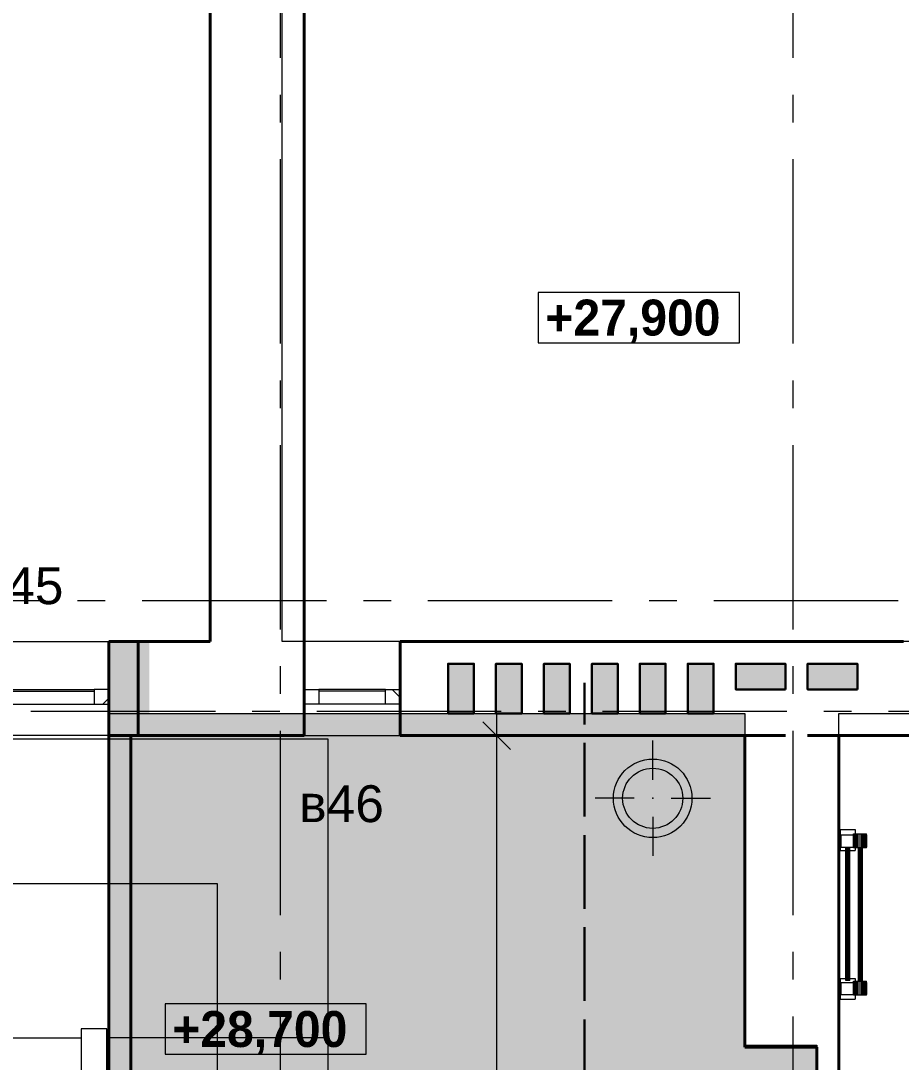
# Model space of a CAD drawing. Extents: x 436819 to 525027, y 24442 to 70197.
# Drawn here: x 499822 to 504596, y 55921 to 61570 of the extents above; entities that cross this region are included whole.
import ezdxf

# ---------------------------------------------------------------- set-up
doc = ezdxf.new("R2010")
doc.units = 0
doc.header["$MEASUREMENT"] = 0
for name, pattern in [('Крупный пунктир', [9375, 0, -9375]), ('Невидимая', [500, 400, -100]), ('Штриховая', [700.0000000000001, 600.0000000000001, -100]), ('Штрихштриховая', [1550, 1000, -200, 150, -200])]:
    doc.linetypes.add(name, pattern=pattern)
for name, color, linetype, lineweight in [('0_Ном_пера__1', 7, 'Continuous', 13), ('0_Ном_пера__61', 7, 'Continuous', 40), ('Двери ArchiCAD_Ном_пера__61', 7, 'Continuous', 40), ('Интерьер- Перегородка_Ном_пера__61', 7, 'Continuous', 40), ('Колонны_Ном_пера__1', 7, 'Continuous', 13), ('Колонны_Ном_пера__19', 255, 'Continuous', 0), ('Колонны_Ном_пера__21', 7, 'Continuous', 20), ('Колонны_Ном_пера__41', 7, 'Continuous', 30), ('Лестницы внутренние_Ном_пера__21', 7, 'Continuous', 20), ('Линии разрезов_Ном_пера__1', 7, 'Continuous', 13), ('Маркеры окна_Ном_пера__7', 7, 'Continuous', 5), ('Окна ArchiCAD_Ном_пера__19', 255, 'Continuous', 0), ('Окна ArchiCAD_Ном_пера__61', 7, 'Continuous', 40), ('Перекрытия_Ном_пера__19', 255, 'Continuous', 0), ('Перекрытия_Ном_пера__21', 7, 'Continuous', 20), ('Перекрытия_Ном_пера__41', 7, 'Continuous', 30), ('Стены наружные_Ном_пера__61', 7, 'Continuous', 40)]:
    doc.layers.add(name, color=color, linetype=linetype, lineweight=lineweight)
for name, color, linetype, lineweight, true_color in [('0_Ном_пера__102', 7, 'Continuous', 60, 0xcccccc), ('0_Ном_пера__98', 7, 'Continuous', 13, 0x001f3e), ('Колонны_Ном_пера__92', 7, 'Continuous', 13, 0xbf8080), ('Лестницы внутренние_Ном_пера__2', 7, 'Continuous', 13, 0x7f7f7f), ('Маркеры окна_Ном_пера__3', 7, 'Continuous', 18, 0xdd5800), ('Окна ArchiCAD_Ном_пера__3', 7, 'Continuous', 18, 0xdd5800), ('Перекрытия_Ном_пера__191', 7, 'Continuous', 0, 0xe8e8e8), ('Перекрытия_Ном_пера__227', 7, 'Continuous', 0, 0xe8e8e8), ('Перекрытия_Ном_пера__229', 7, 'Continuous', 0, 0xe8e8e8), ('Перекрытия_Ном_пера__4', 7, 'Continuous', 20, 0x016515), ('Розміри ОСЕЙ_Ном_пера__98', 7, 'Continuous', 13, 0x001f3e), ('РОЗМІРИ ПЕРЕГОРОДОК_Ном_пера__98', 7, 'Continuous', 13, 0x001f3e)]:
    doc.layers.add(name, color=color, linetype=linetype, lineweight=lineweight, true_color=true_color)
for name, color, linetype in [('Интерьер- Перегородка', 7, 'Continuous'), ('Колонны', 7, 'Continuous'), ('Лестницы внутренние', 7, 'Continuous'), ('Линии разрезов', 7, 'Continuous'), ('Окна ArchiCAD', 7, 'Continuous'), ('Перекрытия', 7, 'Continuous'), ('Розміри ОСЕЙ', 7, 'Continuous'), ('РОЗМІРИ ПЕРЕГОРОДОК', 7, 'Continuous'), ('Стены наружные', 7, 'Continuous')]:
    doc.layers.add(name, color=color, linetype=linetype)
doc.styles.add('СГЕНЕРИР_СТИЛЬ_1', font='')
doc.styles.add('СГЕНЕРИР_СТИЛЬ_2', font='')
doc.styles.add('СГЕНЕРИР_СТИЛЬ_3', font='')
doc.styles.add('СГЕНЕРИР_СТИЛЬ_4', font='')
doc.styles.get('СГЕНЕРИР_СТИЛЬ_1').set_extended_font_data('Century Gothic')
doc.styles.get('СГЕНЕРИР_СТИЛЬ_2').set_extended_font_data('Arial Кириллический')
doc.styles.get('СГЕНЕРИР_СТИЛЬ_3').set_extended_font_data('Arial Unicode MS Кириллический')
doc.styles.get('СГЕНЕРИР_СТИЛЬ_4').set_extended_font_data('Century Gothic', bold=True)
doc.dimstyles.new('СГЕНЕРИР_СТИЛЬ__4', dxfattribs={"dimtxt": 200, "dimasz": 190, "dimexe": 0.18, "dimexo": 0, "dimgap": 0.09, "dimtad": 3, "dimtih": 1, "dimtoh": 1, "dimdec": 0, "dimzin": 0, "dimdsep": 46, "dimtxsty": 'СГЕНЕРИР_СТИЛЬ_3', "dimblk": 'ARROWHEAD_6', "dimblk1": 'ARROWHEAD_6', "dimblk2": 'ARROWHEAD_6', "dimcen": 0.09, "dimclrd": 256, "dimclre": 256, "dimclrt": 256, "dimadec": 0, "dimazin": 0, "dimtfac": 1, "dimtdec": 4, "dimtmove": 0, "dimatfit": 3, "dimfxl": 0, "dimtolj": 1, "dimtzin": 0, "dimarcsym": 0})
doc.dimstyles.new('СГЕНЕРИР_СТИЛЬ__7', dxfattribs={"dimtxt": 200, "dimasz": 142.5, "dimexe": 0.18, "dimexo": 0, "dimgap": 0.09, "dimtad": 1, "dimdec": 0, "dimzin": 0, "dimdsep": 46, "dimtxsty": 'СГЕНЕРИР_СТИЛЬ_3', "dimblk": 'ARROWHEAD_6', "dimblk1": 'ARROWHEAD_6', "dimblk2": 'ARROWHEAD_6', "dimcen": 0.09, "dimclrd": 256, "dimclre": 256, "dimclrt": 256, "dimadec": 0, "dimazin": 0, "dimtfac": 1, "dimtdec": 4, "dimtmove": 0, "dimatfit": 3, "dimfxl": 0, "dimtolj": 1, "dimtzin": 0, "dimarcsym": 0})
pattern_1 = [(44.99999999999999, (133390.8540274622, 87179.35070038338), (-176.7766952966368, 176.7766952966369), []), (44.99999999999999, (133355.4986884029, 87214.70603944271), (-176.7766952966368, 176.7766952966369), []), (44.99999999999999, (133320.1433493435, 87250.06137850204), (-176.7766952966368, 176.7766952966369), [])]

# ---------------------------------------------------------------- blocks, each defined once
blk = doc.blocks.new('Перекрытие_323', base_point=(504258.906799095, 53552.92973184626))
at = {"layer": 'Перекрытия_Ном_пера__19', "linetype": 'Continuous', "flags": 128}
blk.add_lwpolyline([(504258.906799095, 53552.92973184626), (504258.906799095, 57812.72731363621), (507698.9067990944, 57812.72731363621), (507698.9067990944, 51232.72750289575), (504258.906799095, 51232.72750289575), (504258.906799095, 53552.92973184626)], close=True, dxfattribs=at)
blk = doc.blocks.new('Перекрытие_320', base_point=(503928.9067990951, 58202.72759610967))
at = {"layer": 'Перекрытия_Ном_пера__191', "linetype": 'Continuous', "flags": 128}
blk.add_lwpolyline([(503928.9067990951, 58202.72759610967), (501238.9067942293, 58202.72759610967), (501238.9067942291, 65002.72729740621), (507818.9067990943, 65002.72729740621), (507818.9067990943, 58202.72759610967)], close=True, dxfattribs=at)
blk = doc.blocks.new('Перекрытие_298', base_point=(504138.9067990952, 51232.72719654395))
at = {"layer": 'Перекрытия_Ном_пера__19', "linetype": 'Continuous'}
blk.add_hatch(color=256, dxfattribs=at).paths.add_polyline_path([(504138.9067990952, 51232.72719654395), (500298.906799095, 51232.72719654395), (500298.906799095, 57812.72719654285), (503748.906799095, 57812.72719654285), (503748.906799095, 56012.9297318463), (504138.9067990952, 56012.9297318463), (504138.9067990952, 53552.92973184626)], flags=0)
at = {"layer": 'Перекрытия_Ном_пера__21', "linetype": 'Continuous', "flags": 128}
blk.add_lwpolyline([(504138.9067990952, 51232.72719654395), (500298.906799095, 51232.72719654395), (500298.906799095, 57812.72719654285), (503748.906799095, 57812.72719654285), (503748.906799095, 56012.9297318463), (504138.9067990952, 56012.9297318463), (504138.9067990952, 53552.92973184626)], close=True, dxfattribs=at)
blk = doc.blocks.new('О Витрина 2 10', base_point=(133390.8540274622, 87179.35070038338))
at = {"layer": 'Окна ArchiCAD_Ном_пера__19', "linetype": 'Continuous'}
h = blk.add_hatch(dxfattribs=at)
h.set_pattern_fill('Алюминий', color=256, style=0, pattern_type=2)
h.set_pattern_definition(pattern_1)
h.paths.add_polyline_path([(132910.7358258424, 87179.35070038338), (132910.7358258424, 87099.35070038338), (132990.7358258424, 87099.35070038338), (132990.7358258424, 87179.35070038338)], flags=0)
h = blk.add_hatch(dxfattribs=at)
h.set_pattern_fill('Алюминий', color=256, style=0, pattern_type=2)
h.set_pattern_definition(pattern_1)
h.paths.add_polyline_path([(133790.972229082, 87179.35070038338), (133790.972229082, 87099.35070038338), (133870.972229082, 87099.35070038338), (133870.972229082, 87179.35070038338)], flags=0)
at = {"layer": 'Окна ArchiCAD_Ном_пера__3', "linetype": 'Continuous'}
for p, q in [((132910.7358258424, 87439.35070038338), (133870.972229082, 87439.35070038338)), ((132910.7358258424, 87179.35070038338), (132910.7358258424, 87099.35070038338)), ((132990.7358258424, 87179.35070038338), (132910.7358258424, 87179.35070038338)), ((132990.7358258424, 87099.35070038338), (132990.7358258424, 87179.35070038338)), ((132990.7358258424, 87179.35070038338), (133790.972229082, 87179.35070038338)), ((132990.7358258424, 87169.35070038338), (133790.972229082, 87169.35070038338)), ((133790.972229082, 87179.35070038338), (133790.972229082, 87099.35070038338)), ((133870.972229082, 87179.35070038338), (133790.972229082, 87179.35070038338)), ((133870.972229082, 87099.35070038338), (133870.972229082, 87179.35070038338)), ((132910.7358258424, 87099.35070038338), (132990.7358258424, 87099.35070038338)), ((132990.7358258424, 87099.35070038338), (133790.972229082, 87099.35070038338)), ((133790.972229082, 87099.35070038338), (133870.972229082, 87099.35070038338)), ((133870.972229082, 86929.35070038338), (132910.7358258424, 86929.35070038338))]:
    blk.add_line(p, q, dxfattribs=at)
at = {"layer": 'Окна ArchiCAD_Ном_пера__61', "linetype": 'Continuous'}
for p, q in [((132910.7358258424, 87439.35070038338), (132910.7358258424, 86929.35070038338)), ((133870.972229082, 87439.35070038338), (133870.972229082, 86929.35070038338))]:
    blk.add_line(p, q, dxfattribs=at)
blk = doc.blocks.new('Маркер окна 12_6', base_point=(133390.8540274622, 87179.35070038338))
at = {"layer": 'Маркеры окна_Ном_пера__7', "linetype": 'Continuous', "insert": (133165.9389979741, 87379.35098609765), "char_height": 200, "attachment_point": 7, "style": 'СГЕНЕРИР_СТИЛЬ_2'}
blk.add_mtext('{в45}', dxfattribs=at)
blk = doc.blocks.new('Оконный проем', base_point=(133390.8540274622, 87179.35070038338))
at = {"layer": 'Окна ArchiCAD_Ном_пера__61', "linetype": 'Continuous'}
for p, q in [((132830.8540274622, 87179.35070038338), (132830.8540274622, 87439.35070038338)), ((133950.8540274622, 87179.35070038338), (133950.8540274622, 87439.35070038338)), ((132830.8540274622, 87179.35070038338), (132830.8540274622, 86929.35070038338)), ((133950.8540274622, 87179.35070038338), (133950.8540274622, 86929.35070038338))]:
    blk.add_line(p, q, dxfattribs=at)
blk = doc.blocks.new('О Витрина 2 10_2', base_point=(133390.8540274622, 87179.35070038338))
at = {"layer": 'Окна ArchiCAD_Ном_пера__19', "linetype": 'Continuous'}
h = blk.add_hatch(dxfattribs=at)
h.set_pattern_fill('Алюминий', color=256, style=0, pattern_type=2)
h.set_pattern_definition(pattern_1)
h.paths.add_polyline_path([(133130.8540737371, 87179.35070038338), (133130.8540737371, 87099.35070038338), (133210.8540737371, 87099.35070038338), (133210.8540737371, 87179.35070038338)], flags=0)
h = blk.add_hatch(dxfattribs=at)
h.set_pattern_fill('Алюминий', color=256, style=0, pattern_type=2)
h.set_pattern_definition(pattern_1)
h.paths.add_polyline_path([(133570.8539811873, 87179.35070038338), (133570.8539811873, 87099.35070038338), (133650.8539811873, 87099.35070038338), (133650.8539811873, 87179.35070038338)], flags=0)
at = {"layer": 'Окна ArchiCAD_Ном_пера__3', "linetype": 'Continuous'}
for p, q in [((133130.8540737371, 87439.35070038338), (133650.8539811873, 87439.35070038338)), ((133130.8540737371, 87179.35070038338), (133130.8540737371, 87099.35070038338)), ((133210.8540737371, 87179.35070038338), (133130.8540737371, 87179.35070038338)), ((133210.8540737371, 87099.35070038338), (133210.8540737371, 87179.35070038338)), ((133210.8540737371, 87179.35070038338), (133570.8539811873, 87179.35070038338)), ((133210.8540737371, 87169.35070038338), (133570.8539811873, 87169.35070038338)), ((133570.8539811873, 87179.35070038338), (133570.8539811873, 87099.35070038338)), ((133650.8539811873, 87179.35070038338), (133570.8539811873, 87179.35070038338)), ((133650.8539811873, 87099.35070038338), (133650.8539811873, 87179.35070038338)), ((133130.8540737371, 87099.35070038338), (133210.8540737371, 87099.35070038338)), ((133210.8540737371, 87099.35070038338), (133570.8539811873, 87099.35070038338)), ((133570.8539811873, 87099.35070038338), (133650.8539811873, 87099.35070038338)), ((133650.8539811873, 86929.35070038338), (133130.8540737371, 86929.35070038338))]:
    blk.add_line(p, q, dxfattribs=at)
at = {"layer": 'Окна ArchiCAD_Ном_пера__61', "linetype": 'Continuous'}
for p, q in [((133130.8540737371, 87439.35070038338), (133130.8540737371, 86929.35070038338)), ((133650.8539811873, 87439.35070038338), (133650.8539811873, 86929.35070038338))]:
    blk.add_line(p, q, dxfattribs=at)
blk = doc.blocks.new('Маркер окна 12_7', base_point=(133390.8540274622, 87179.35070038338))
at = {"layer": 'Маркеры окна_Ном_пера__7', "linetype": 'Continuous', "insert": (133103.8006969589, 86196.91028542511), "char_height": 200, "attachment_point": 7, "style": 'СГЕНЕРИР_СТИЛЬ_2'}
blk.add_mtext('{в46}', dxfattribs=at)
blk = doc.blocks.new('Дверной проем_10', base_point=(133390.8540274622, 87179.35070038338))
at = {"layer": 'Двери ArchiCAD_Ном_пера__61', "linetype": 'Штриховая'}
for p, q in [((133255.8540274623, 87689.35070038338), (133525.8540274621, 87689.35070038338)), ((133255.8540274623, 87179.35070038338), (133525.8540274621, 87179.35070038338))]:
    blk.add_line(p, q, dxfattribs=at)
blk = doc.blocks.new('Дверной проем_11', base_point=(133390.8540274622, 87179.35070038338))
at = {"layer": 'Двери ArchiCAD_Ном_пера__61', "linetype": 'Штриховая'}
for p, q in [((133320.8540274622, 87689.35070038338), (133460.8540274622, 87689.35070038338)), ((133320.8540274622, 87179.35070038338), (133460.8540274622, 87179.35070038338))]:
    blk.add_line(p, q, dxfattribs=at)
blk = doc.blocks.new('Стена_578', base_point=(498438.9067990951, 57692.72719654274))
at = {"layer": 'Стены наружные_Ном_пера__61', "linetype": 'Continuous'}
for p, q in [((500848.9068922659, 58202.72719654274), (500458.9068028207, 58202.72719654274)), ((504608.9067990952, 58202.72719654274), (501878.9067990951, 58202.72719654274)), ((500458.9068028207, 57692.72719654274), (501358.9068916448, 57692.72719654274)), ((501878.9067990951, 57692.72719654274), (503748.906799095, 57692.72719654274)), ((504258.906799095, 57692.72719654274), (506158.9068030292, 57692.72719654274))]:
    blk.add_line(p, q, dxfattribs=at)
at = {"layer": 'Двери ArchiCAD_Ном_пера__61', "linetype": 'Штриховая', "rotation": 180}
for name, p in [('Дверной проем_11', (502208.9067990951, 58202.72719654274)), ('Дверной проем_11', (502468.9067990951, 58202.72719654274)), ('Дверной проем_11', (502728.906799095, 58202.72719654274)), ('Дверной проем_11', (502988.906799095, 58202.72719654274)), ('Дверной проем_11', (503248.906799095, 58202.72719654274)), ('Дверной проем_11', (503508.9067990951, 58202.72719654274)), ('Дверной проем_10', (503833.9067990951, 58202.72719654274)), ('Дверной проем_10', (504223.9067990953, 58202.72719654274))]:
    blk.add_blockref(name, p, dxfattribs=at)
at = {"layer": 'Маркеры окна_Ном_пера__3', "linetype": 'Continuous'}
for name, p in [('Маркер окна 12_6', (499818.7885974753, 58202.72719654274)), ('Маркер окна 12_7', (501618.90684537, 58202.72719654274))]:
    blk.add_blockref(name, p, dxfattribs=at)
at = {"layer": 'Окна ArchiCAD', "linetype": 'Continuous'}
for name, p in [('О Витрина 2 10', (499818.7885974753, 57942.72719654274)), ('Оконный проем', (499898.9068028207, 57942.72719654274))]:
    blk.add_blockref(name, p, dxfattribs=at)
at = {"layer": 'Окна ArchiCAD', "linetype": 'Continuous', "xscale": -1}
blk.add_blockref('О Витрина 2 10_2', (501618.90684537, 57942.72719654274), dxfattribs=at)
blk = doc.blocks.new('Стена_1953', base_point=(504258.906799095, 56002.92973184629))
at = {"layer": 'Интерьер- Перегородка_Ном_пера__61', "linetype": 'Continuous'}
for p, q in [((504138.906799095, 56002.92973184629), (504138.906799095, 53552.92973184626)), ((504258.906799095, 53552.92973184626), (504258.906799095, 56002.92973184629))]:
    blk.add_line(p, q, dxfattribs=at)
blk = doc.blocks.new('Стена_1950', base_point=(504258.906799095, 57692.72719654274))
at = {"layer": 'Интерьер- Перегородка_Ном_пера__61', "linetype": 'Continuous'}
for p, q in [((503748.906799095, 57692.72719654274), (503748.906799095, 56002.92973184629)), ((504258.906799095, 56002.92973184629), (504258.906799095, 57692.72719654274)), ((503748.906799095, 56002.92973184629), (504138.906799095, 56002.92973184629))]:
    blk.add_line(p, q, dxfattribs=at)
blk = doc.blocks.new('Стена_1948', base_point=(500298.906799095, 53564.04403234777))
at = {"layer": 'Интерьер- Перегородка_Ном_пера__61', "linetype": 'Continuous'}
for p, q in [((500298.906799095, 57692.72719654274), (500298.906799095, 53564.04403234777)), ((500418.906799095, 53564.04403234777), (500418.906799095, 57692.72719654274))]:
    blk.add_line(p, q, dxfattribs=at)
blk = doc.blocks.new('17_2', base_point=(133390.8540274622, 87179.35070038338))
at = {"layer": 'Лестницы внутренние_Ном_пера__2', "linetype": 'Continuous'}
for points in [[(135330.8540274622, 87179.35070038338), (135630.8540274622, 87479.35070038338), (135030.8540274622, 87479.35070038338)], [(134090.8540274622, 87179.35070038338, 0.9999999999999999), (133890.8540274622, 87179.35070038338, 0.9999999999999999)]]:
    blk.add_hatch(color=256, dxfattribs=at).paths.add_polyline_path(points, flags=0)
at = {"layer": 'Лестницы внутренние_Ном_пера__21', "linetype": 'Continuous'}
for p, q in [((133390.8540274622, 87179.35070038338), (133390.8540274622, 91499.35070038338)), ((133390.8540274622, 91499.35070038338), (135930.8540274622, 91499.35070038338)), ((135930.8540274622, 91499.35070038338), (135930.8540274622, 87179.35070038338)), ((133990.8540274622, 87179.35070038338), (133990.8540274622, 90714.35070038338)), ((133990.8540274622, 90714.35070038338), (135330.8540274622, 90714.35070038338)), ((135330.8540274622, 90714.35070038338), (135330.8540274622, 87179.35070038338)), ((134590.8540274622, 87179.35070038338), (134590.8540274622, 89929.35070038338)), ((134590.8540274622, 89929.35070038338), (134730.8540274622, 89929.35070038338)), ((134730.8540274622, 89929.35070038338), (134730.8540274622, 87179.35070038338)), ((133390.8540274622, 89879.35070038338), (134590.8540274622, 89879.35070038338)), ((135930.8540274622, 89879.35070038338), (134730.8540274622, 89879.35070038338)), ((133390.8540274622, 89579.35070038338), (134590.8540274622, 89579.35070038338)), ((135930.8540274622, 89579.35070038338), (134730.8540274622, 89579.35070038338)), ((133390.8540274622, 89279.35070038338), (134590.8540274622, 89279.35070038338)), ((135930.8540274622, 89279.35070038338), (134730.8540274622, 89279.35070038338)), ((133390.8540274622, 88979.35070038338), (134590.8540274622, 88979.35070038338)), ((135930.8540274622, 88979.35070038338), (134730.8540274622, 88979.35070038338)), ((133390.8540274622, 88679.35070038338), (134590.8540274622, 88679.35070038338)), ((135930.8540274622, 88679.35070038338), (134730.8540274622, 88679.35070038338)), ((133390.8540274622, 88379.35070038338), (134590.8540274622, 88379.35070038338)), ((135930.8540274622, 88379.35070038338), (134730.8540274622, 88379.35070038338)), ((133390.8540274622, 88079.35070038338), (134590.8540274622, 88079.35070038338)), ((135930.8540274622, 88079.35070038338), (134730.8540274622, 88079.35070038338)), ((133390.8540274622, 87779.35070038338), (134590.8540274622, 87779.35070038338)), ((135930.8540274622, 87779.35070038338), (134730.8540274622, 87779.35070038338)), ((133390.8540274622, 87479.35070038338), (134590.8540274622, 87479.35070038338)), ((135930.8540274622, 87479.35070038338), (134730.8540274622, 87479.35070038338)), ((135330.8540274622, 87179.35070038338), (135030.8540274622, 87479.35070038338)), ((135030.8540274622, 87479.35070038338), (135630.8540274622, 87479.35070038338)), ((135330.8540274622, 87179.35070038338), (135630.8540274622, 87479.35070038338)), ((133390.8540274622, 87179.35070038338), (134590.8540274622, 87179.35070038338)), ((133390.8540274622, 87179.35070038338), (134590.8540274622, 87179.35070038338)), ((135930.8540274622, 87179.35070038338), (134730.8540274622, 87179.35070038338)), ((135930.8540274622, 87179.35070038338), (134730.8540274622, 87179.35070038338))]:
    blk.add_line(p, q, dxfattribs=at)
blk.add_circle((133990.8540274622, 87179.35070038338), 100, dxfattribs=at)
blk = doc.blocks.new('PLN_стремянка', base_point=(133390.8540274622, 87179.35070038338))
at = {"layer": '0_Ном_пера__1', "linetype": 'Continuous'}
for p, q in [((133400.7843932958, 87344.6292865712), (133400.7843932958, 87266.89500462133)), ((133400.7843932958, 87344.6292865712), (133436.2757937841, 87344.6292865712)), ((133400.7843932958, 87343.32954213764), (133436.2757937841, 87343.32954213764)), ((133400.7843932958, 87339.48970847744), (133436.2757937841, 87339.48970847744)), ((133402.3409419816, 87344.62928657197), (133402.3409419816, 87345.50627646295)), ((133433.2301020966, 87345.50627646295), (133402.3409419816, 87345.50627646295)), ((133433.2301020966, 87344.62928657197), (133433.2301020966, 87345.50627646295)), ((133436.2757937841, 87266.89500462133), (133436.2757937841, 87344.6292865712)), ((133774.7721467992, 87344.6292865712), (133810.2635663609, 87344.6292865712)), ((133774.7721467992, 87344.62913398322), (133774.7721467992, 87266.89477812353)), ((133774.7721467992, 87343.32954213764), (133810.2635663609, 87343.32954213764)), ((133774.7721467992, 87339.48970847744), (133810.2635663609, 87339.48970847744)), ((133776.5492421525, 87344.62913398234), (133776.5492421525, 87345.50627646295)), ((133807.4384022676, 87345.50627646295), (133776.5492421525, 87345.50627646295)), ((133807.4384022676, 87344.62913398234), (133807.4384022676, 87345.50627646295)), ((133810.2635663609, 87266.89477812353), (133810.2635663609, 87344.62913398322)), ((133400.7843932958, 87333.47787548776), (133436.2757937841, 87333.47787548776)), ((133400.7843932958, 87325.66336330636), (133436.2757937841, 87325.66336330636)), ((133400.7843932958, 87316.41511060102), (133436.2757937841, 87316.41511060102)), ((133438.3870374615, 87320.80256345634), (133438.3870374615, 87297.01279047506)), ((133438.3870374615, 87320.80256345634), (133773.6579121515, 87320.80256345634)), ((133438.3870374615, 87320.25754302529), (133773.6579121515, 87320.25754302529)), ((133438.3870374615, 87316.67155377884), (133773.6579121515, 87316.67155377884)), ((133438.3870374615, 87311.00512276069), (133773.6579121515, 87311.00512276069)), ((133773.6579121515, 87320.80256345634), (133773.6579121515, 87297.01279047506)), ((133774.7721467992, 87333.47787548776), (133810.2635663609, 87333.47787548776)), ((133774.7721467992, 87325.66336330636), (133810.2635663609, 87325.66336330636)), ((133774.7721467992, 87316.41511060102), (133810.2635663609, 87316.41511060102)), ((133400.7843932958, 87306.10112620653), (133436.2757937841, 87306.10112620653)), ((133400.7843932958, 87295.76364326276), (133436.2757937841, 87295.76364326276)), ((133400.7843932958, 87286.44659245088), (133436.2757937841, 87286.44659245088)), ((133438.3870374615, 87304.77699630604), (133773.6579121515, 87304.77699630604)), ((133438.3870374615, 87299.65553565099), (133773.6579121515, 87299.65553565099)), ((133438.3870374615, 87297.01338413768), (133773.6579121515, 87297.01338413768)), ((133774.7721467992, 87306.10112620653), (133810.2635663609, 87306.10112620653)), ((133774.7721467992, 87295.76364326276), (133810.2635663609, 87295.76364326276)), ((133774.7721467992, 87286.44659245088), (133810.2635663609, 87286.44659245088)), ((133400.7843932975, 87277.35260142732), (133390.853899546, 87277.35260142732)), ((133390.853899546, 87179.35107672535), (133390.853899546, 87277.35260142732)), ((133400.7843932958, 87278.52595651986), (133436.2757937841, 87278.52595651986)), ((133400.7843932958, 87272.37666977229), (133436.2757937841, 87272.37666977229)), ((133400.7843932958, 87268.3747334346), (133436.2757937841, 87268.3747334346)), ((133400.7843932958, 87266.89500462133), (133436.2757937841, 87266.89500462133)), ((133402.3409419816, 87191.98106535764), (133402.3409419816, 87266.89500462193)), ((133433.2301020966, 87191.98106535764), (133433.2301020966, 87266.89500462193)), ((133443.7446258527, 87277.35260142732), (133436.2757937858, 87277.35260142732)), ((133443.7446258527, 87244.50006193042), (133443.7446258527, 87277.35260142732)), ((133774.7721467956, 87277.35260142732), (133768.0879596162, 87277.35260142732)), ((133768.0879596162, 87244.50006193042), (133768.0879596162, 87277.35260142732)), ((133774.7721467992, 87278.52595651986), (133810.2635663609, 87278.52595651986)), ((133774.7721467992, 87272.37666977229), (133810.2635663609, 87272.37666977229)), ((133774.7721467992, 87268.3747334346), (133810.2635663609, 87268.3747334346)), ((133774.7721467992, 87266.89500462133), (133810.2635663609, 87266.89500462133)), ((133776.5492421525, 87191.98106535764), (133776.5492421525, 87266.89477812401)), ((133807.4384022676, 87191.98106535764), (133807.4384022676, 87266.89477812401)), ((133820.978685923, 87277.35260142732), (133810.2635663574, 87277.35260142732)), ((133820.978685923, 87179.35107672535), (133820.978685923, 87277.35260142732)), ((133438.3870374615, 87244.50013822445), (133438.3870374615, 87220.71058816469)), ((133438.3870374615, 87244.50006193046), (133773.6579121515, 87244.50006193046)), ((133438.3870374615, 87243.95525488417), (133773.6579121515, 87243.95525488417)), ((133438.3870374615, 87240.3691941121), (133773.6579121515, 87240.3691941121)), ((133438.3870374615, 87234.70300628105), (133773.6579121515, 87234.70300628105)), ((133773.6579121515, 87244.50013822445), (133773.6579121515, 87220.71058816469)), ((133438.3870374615, 87228.47456511369), (133773.6579121515, 87228.47456511369)), ((133438.3870374615, 87223.35318313683), (133773.6579121515, 87223.35318313683)), ((133438.3870374615, 87220.7110316235), (133773.6579121515, 87220.7110316235)), ((133443.7446258527, 87179.35107672535), (133443.7446258527, 87220.71073598425)), ((133768.0879596162, 87179.35107672535), (133768.0879596162, 87220.71073598425)), ((133443.7446258527, 87187.02246137931), (133390.853899546, 87187.02246137931)), ((133443.7446258527, 87179.35107672535), (133390.853899546, 87179.35107672535)), ((133402.3409419816, 87191.98106535764), (133433.2301020966, 87191.98106535764)), ((133820.978685923, 87187.02246137931), (133768.0879596162, 87187.02246137931)), ((133820.978685923, 87179.35107672535), (133768.0879596162, 87179.35107672535)), ((133776.5492421525, 87191.98106535764), (133807.4384022676, 87191.98106535764))]:
    blk.add_line(p, q, dxfattribs=at)
blk = doc.blocks.new('Отметка уровня_218', base_point=(503173.1914409748, 59960.1467937901))
at = {"layer": '0_Ном_пера__98', "linetype": 'Continuous'}
for p, q in [((502627.649663364, 60096.64679712796), (502627.649663364, 59823.64679045224)), ((503718.7332185855, 60096.64679712796), (502627.649663364, 60096.64679712796)), ((503718.7332185855, 59823.64679045224), (503718.7332185855, 60096.64679712796)), ((502627.649663364, 59823.64679045224), (503718.7332185855, 59823.64679045224))]:
    blk.add_line(p, q, dxfattribs=at)
at = {"layer": '0_Ном_пера__98', "insert": (502666.6496643176, 60057.64679617429), "char_height": 195.0000047683716, "attachment_point": 1, "style": 'СГЕНЕРИР_СТИЛЬ_4'}
blk.add_mtext('{+27,900}', dxfattribs=at)
blk = doc.blocks.new('Отметка уровня_209', base_point=(501149.4994331154, 56100.83037566669))
at = {"layer": '0_Ном_пера__98', "linetype": 'Continuous'}
for p, q in [((500603.9576555046, 56237.33037900455), (500603.9576555046, 55964.33037232883)), ((501695.0412107261, 56237.33037900455), (500603.9576555046, 56237.33037900455)), ((501695.0412107261, 55964.33037232883), (501695.0412107261, 56237.33037900455)), ((500603.9576555046, 55964.33037232883), (501695.0412107261, 55964.33037232883))]:
    blk.add_line(p, q, dxfattribs=at)
at = {"layer": '0_Ном_пера__98', "insert": (500642.9576564583, 56198.33037805087), "char_height": 195.0000047683716, "attachment_point": 1, "style": 'СГЕНЕРИР_СТИЛЬ_4'}
blk.add_mtext('{+28,700}', dxfattribs=at)
blk = doc.blocks.new('Плоскость сечения_1', base_point=(524727.1183903756, 52510.60622892081))
at = {"layer": 'Линии разрезов_Ном_пера__1', "linetype": 'Крупный пунктир'}
blk.add_line((524727.1183903756, 57029.05868784888), (437286.7596520557, 57029.0586878489), dxfattribs=at)
blk = doc.blocks.new('Стена_1947', base_point=(500848.9069201826, 65512.7272946701))
at = {"layer": 'Интерьер- Перегородка_Ном_пера__61', "linetype": 'Continuous'}
for p, q in [((500848.9069182349, 65002.7272946701), (500848.9068922659, 58202.72719654274)), ((501358.9068922658, 58202.72719654274), (501358.9069182349, 65002.7272946701))]:
    blk.add_line(p, q, dxfattribs=at)
blk = doc.blocks.new('Колонна_1116', base_point=(502208.9067990951, 57947.72730018351))
at = {"layer": 'Колонны_Ном_пера__92', "linetype": 'Continuous'}
blk.add_hatch(color=256, dxfattribs=at).paths.add_polyline_path([(502138.9067990951, 57812.72730018351), (502278.9067990951, 57812.72730018351), (502278.9067990951, 58082.72730018351), (502138.9067990951, 58082.72730018351)], flags=0)
at = {"layer": 'Колонны_Ном_пера__41', "linetype": 'Continuous', "flags": 128}
blk.add_lwpolyline([(502138.9067990951, 57812.72730018351), (502278.9067990951, 57812.72730018351), (502278.9067990951, 58082.72730018351), (502138.9067990951, 58082.72730018351)], close=True, dxfattribs=at)
blk = doc.blocks.new('Колонна_1115', base_point=(503248.906799095, 57947.72730018351))
at = {"layer": 'Колонны_Ном_пера__92', "linetype": 'Continuous'}
blk.add_hatch(color=256, dxfattribs=at).paths.add_polyline_path([(503178.906799095, 57812.72730018351), (503318.906799095, 57812.72730018351), (503318.906799095, 58082.72730018351), (503178.906799095, 58082.72730018351)], flags=0)
at = {"layer": 'Колонны_Ном_пера__41', "linetype": 'Continuous', "flags": 128}
blk.add_lwpolyline([(503178.906799095, 57812.72730018351), (503318.906799095, 57812.72730018351), (503318.906799095, 58082.72730018351), (503178.906799095, 58082.72730018351)], close=True, dxfattribs=at)
blk = doc.blocks.new('Колонна_1114', base_point=(502988.906799095, 57947.72730018351))
at = {"layer": 'Колонны_Ном_пера__92', "linetype": 'Continuous'}
blk.add_hatch(color=256, dxfattribs=at).paths.add_polyline_path([(502918.906799095, 57812.72730018351), (503058.906799095, 57812.72730018351), (503058.906799095, 58082.72730018351), (502918.906799095, 58082.72730018351)], flags=0)
at = {"layer": 'Колонны_Ном_пера__41', "linetype": 'Continuous', "flags": 128}
blk.add_lwpolyline([(502918.906799095, 57812.72730018351), (503058.906799095, 57812.72730018351), (503058.906799095, 58082.72730018351), (502918.906799095, 58082.72730018351)], close=True, dxfattribs=at)
blk = doc.blocks.new('Колонна_1113', base_point=(502728.906799095, 57947.72730018351))
at = {"layer": 'Колонны_Ном_пера__92', "linetype": 'Continuous'}
blk.add_hatch(color=256, dxfattribs=at).paths.add_polyline_path([(502658.9067990951, 57812.72730018351), (502798.906799095, 57812.72730018351), (502798.906799095, 58082.72730018351), (502658.9067990951, 58082.72730018351)], flags=0)
at = {"layer": 'Колонны_Ном_пера__41', "linetype": 'Continuous', "flags": 128}
blk.add_lwpolyline([(502658.9067990951, 57812.72730018351), (502798.906799095, 57812.72730018351), (502798.906799095, 58082.72730018351), (502658.9067990951, 58082.72730018351)], close=True, dxfattribs=at)
blk = doc.blocks.new('Колонна_1112', base_point=(502468.9067990951, 57947.72730018351))
at = {"layer": 'Колонны_Ном_пера__92', "linetype": 'Continuous'}
blk.add_hatch(color=256, dxfattribs=at).paths.add_polyline_path([(502398.9067990951, 57812.72730018351), (502538.906799095, 57812.72730018351), (502538.906799095, 58082.72730018351), (502398.9067990951, 58082.72730018351)], flags=0)
at = {"layer": 'Колонны_Ном_пера__41', "linetype": 'Continuous', "flags": 128}
blk.add_lwpolyline([(502398.9067990951, 57812.72730018351), (502538.906799095, 57812.72730018351), (502538.906799095, 58082.72730018351), (502398.9067990951, 58082.72730018351)], close=True, dxfattribs=at)
blk = doc.blocks.new('Колонна_1110', base_point=(503508.906799095, 57947.72730018351))
at = {"layer": 'Колонны_Ном_пера__92', "linetype": 'Continuous'}
blk.add_hatch(color=256, dxfattribs=at).paths.add_polyline_path([(503438.906799095, 57812.72730018351), (503578.906799095, 57812.72730018351), (503578.906799095, 58082.72730018351), (503438.906799095, 58082.72730018351)], flags=0)
at = {"layer": 'Колонны_Ном_пера__41', "linetype": 'Continuous', "flags": 128}
blk.add_lwpolyline([(503438.906799095, 57812.72730018351), (503578.906799095, 57812.72730018351), (503578.906799095, 58082.72730018351), (503438.906799095, 58082.72730018351)], close=True, dxfattribs=at)
blk = doc.blocks.new('Колонна_1049', base_point=(503248.9211254643, 57352.52480272984))
at = {"layer": 'Колонны_Ном_пера__19', "linetype": 'Continuous'}
h = blk.add_hatch(color=256, dxfattribs=at)
h.paths.add_polyline_path([(503461.9211254643, 57352.52480272984, 0.414213562373095), (503248.9211254643, 57565.52480272985, 0.414213562373095), (503035.9211254642, 57352.52480272984, 0.414213562373095), (503248.9211254643, 57139.52480272984, 0.414213562373095)], flags=0)
h.paths.add_polyline_path([(503411.9211254643, 57352.52480272984, -0.414213562373095), (503248.9211254643, 57189.52480272984, -0.414213562373095), (503085.9211254642, 57352.52480272984, -0.414213562373095), (503248.9211254643, 57515.52480272984, -0.414213562373095)], flags=0)
at = {"layer": 'Колонны_Ном_пера__1', "linetype": 'Continuous'}
for p, q in [((503248.9211254643, 57452.52480272985), (503248.9211254643, 57665.52480272984)), ((503148.9211254642, 57352.52480272984), (502935.9211254643, 57352.52480272984)), ((503348.9211254643, 57352.52480272984), (503561.9211254642, 57352.52480272984)), ((503248.9211254643, 57252.52480272984), (503248.9211254643, 57039.52480272985))]:
    blk.add_line(p, q, dxfattribs=at)
blk.add_circle((503248.9211254643, 57352.52480272984), 213, dxfattribs=at)
blk.add_point((503248.9211254643, 57352.52480272984), dxfattribs=at)
at = {"layer": 'Колонны_Ном_пера__21', "linetype": 'Continuous'}
blk.add_circle((503248.9211254643, 57352.52480272984), 163, dxfattribs=at)
blk = doc.blocks.new('Колонна_582', base_point=(503833.9067990951, 58012.72730018345))
at = {"layer": 'Колонны_Ном_пера__92', "linetype": 'Continuous'}
blk.add_hatch(color=256, dxfattribs=at).paths.add_polyline_path([(503968.9067990951, 57942.72730018345), (503968.9067990951, 58082.72730018345), (503698.9067990951, 58082.72730018345), (503698.9067990951, 57942.72730018345)], flags=0)
at = {"layer": 'Колонны_Ном_пера__41', "linetype": 'Continuous', "flags": 128}
blk.add_lwpolyline([(503968.9067990951, 57942.72730018345), (503968.9067990951, 58082.72730018345), (503698.9067990951, 58082.72730018345), (503698.9067990951, 57942.72730018345)], close=True, dxfattribs=at)
blk = doc.blocks.new('Колонна_581', base_point=(504223.9067990952, 58012.72730018345))
at = {"layer": 'Колонны_Ном_пера__92', "linetype": 'Continuous'}
blk.add_hatch(color=256, dxfattribs=at).paths.add_polyline_path([(504358.9067990952, 57942.72730018345), (504358.9067990952, 58082.72730018345), (504088.9067990952, 58082.72730018345), (504088.9067990952, 57942.72730018345)], flags=0)
at = {"layer": 'Колонны_Ном_пера__41', "linetype": 'Continuous', "flags": 128}
blk.add_lwpolyline([(504358.9067990952, 57942.72730018345), (504358.9067990952, 58082.72730018345), (504088.9067990952, 58082.72730018345), (504088.9067990952, 57942.72730018345)], close=True, dxfattribs=at)
blk = doc.blocks.new('Линия_1374', base_point=(519877.0033648636, 57822.7268756159))
at = {"layer": 'Перекрытия_Ном_пера__4', "linetype": 'Штрихштриховая'}
blk.add_line((519477.0033648637, 57822.7268756159), (439871.5226858648, 57822.72687561607), dxfattribs=at)
blk = doc.blocks.new('Линия_1365', base_point=(501228.906799095, 65468.73945053281))
at = {"layer": 'Перекрытия_Ном_пера__4', "linetype": 'Штрихштриховая'}
blk.add_line((501228.906799095, 65468.73945053281), (501228.906799095, 39141.23438895679), dxfattribs=at)
blk = doc.blocks.new('Линия_1364', base_point=(504008.906799095, 65468.73945053281))
at = {"layer": 'Перекрытия_Ном_пера__4', "linetype": 'Штрихштриховая'}
blk.add_line((504008.906799095, 65468.73945053281), (504008.906799095, 39141.23438895679), dxfattribs=at)
blk = doc.blocks.new('Линия_1025', base_point=(520479.8140782093, 58422.72680100679))
at = {"layer": 'Перекрытия_Ном_пера__4', "linetype": 'Штрихштриховая'}
blk.add_line((520079.8140782093, 58422.72680100679), (439316.7608430999, 58422.72680100696), dxfattribs=at)
blk = doc.blocks.new('*D749', base_point=(133390.8540274622, 87179.35070038338))
at = {"layer": 'Розміри ОСЕЙ_Ном_пера__98', "linetype": 'Continuous'}
for p, q in [((501358.9067990954, 40484.9358757355), (501358.9067990954, 40859.9358757355)), ((503748.906799095, 40484.9358757355), (503748.906799095, 40859.9358757355)), ((501458.9067990954, 40772.4358757355), (501258.9067990954, 40572.4358757355)), ((503848.906799095, 40772.4358757355), (503648.906799095, 40572.4358757355)), ((501358.9067990954, 40672.4358757355), (503748.906799095, 40672.4358757355))]:
    blk.add_line(p, q, dxfattribs=at)
at = {"layer": 'Розміри ОСЕЙ_Ном_пера__98', "char_height": 200, "attachment_point": 1, "style": 'СГЕНЕРИР_СТИЛЬ_4'}
for s, insert in [('{130}', (501458.9067990954, 40632.4358757355)), ('{2\xa0390}', (502198.1417901689, 40632.4358757355)), ('{260}', (503174.552818077, 40632.4358757355))]:
    blk.add_mtext(s, dxfattribs=dict(at, insert=insert))
blk = doc.blocks.new('ARROWHEAD_6')
at = {"linetype": 'Continuous'}
for p, q in [((-0.5, -0.5), (0.5, 0.5)), ((0, 0), (-1, 0))]:
    blk.add_line(p, q, dxfattribs=at)
blk = doc.blocks.new('*D750', base_point=(133390.8540274622, 87179.35070038338))
at = {"layer": 'Розміри ОСЕЙ_Ном_пера__98', "linetype": 'Continuous'}
for p, q in [((503748.906799095, 40484.9358757355), (503748.906799095, 40859.9358757355)), ((504008.906799095, 40484.9358757355), (504008.906799095, 40859.9358757355)), ((503848.906799095, 40772.4358757355), (503648.906799095, 40572.4358757355)), ((504108.906799095, 40772.4358757355), (503908.906799095, 40572.4358757355)), ((503748.906799095, 40672.4358757355), (504008.906799095, 40672.4358757355))]:
    blk.add_line(p, q, dxfattribs=at)
blk = doc.blocks.new('*D751', base_point=(133390.8540274622, 87179.35070038338))
at = {"layer": 'Розміри ОСЕЙ_Ном_пера__98', "linetype": 'Continuous'}
for p, q in [((504008.906799095, 40484.9358757355), (504008.906799095, 40859.9358757355)), ((504258.906799095, 40484.9358757355), (504258.906799095, 40859.9358757355)), ((504108.906799095, 40772.4358757355), (503908.906799095, 40572.4358757355)), ((504358.906799095, 40772.4358757355), (504158.906799095, 40572.4358757355)), ((504008.906799095, 40672.4358757355), (504258.906799095, 40672.4358757355))]:
    blk.add_line(p, q, dxfattribs=at)
blk = doc.blocks.new('*D752', base_point=(133390.8540274622, 87179.35070038338))
at = {"layer": 'Розміри ОСЕЙ_Ном_пера__98', "linetype": 'Continuous'}
for p, q in [((504258.906799095, 40484.9358757355), (504258.906799095, 40859.9358757355)), ((507698.9066720132, 40484.9358757355), (507698.9066720132, 40859.9358757355)), ((504358.906799095, 40772.4358757355), (504158.906799095, 40572.4358757355)), ((507798.9066720132, 40772.4358757355), (507598.9066720132, 40572.4358757355)), ((504258.906799095, 40672.4358757355), (507698.9066720132, 40672.4358757355))]:
    blk.add_line(p, q, dxfattribs=at)
at = {"layer": 'Розміри ОСЕЙ_Ном_пера__98', "char_height": 200, "attachment_point": 1, "style": 'СГЕНЕРИР_СТИЛЬ_4'}
for s, insert in [('{250}', (504358.906799095, 40632.4358757355)), ('{3\xa0440}', (505623.1417266278, 40632.4358757355)), ('{130}', (507124.5526909952, 40632.4358757355))]:
    blk.add_mtext(s, dxfattribs=dict(at, insert=insert))
blk = doc.blocks.new('*D808', base_point=(133390.8540274622, 87179.35070038338))
at = {"layer": 'РОЗМІРИ ПЕРЕГОРОДОК_Ном_пера__98', "linetype": 'Continuous'}
for p, q in [((502402.6570001595, 57692.72719654272), (502402.6570001595, 57805.22719654273)), ((502477.6570001595, 57617.72719654273), (502327.6570001595, 57767.72719654272)), ((502543.2820001595, 57692.72719654272), (502262.0320001595, 57692.72719654272)), ((502402.6570001595, 51352.72719654396), (502402.6570001595, 57692.72719654272)), ((502327.6570001595, 51427.72719654396), (502477.6570001595, 51277.72719654396)), ((502543.2820001595, 51352.72719654396), (502262.0320001595, 51352.72719654396)), ((502402.6570001595, 51240.22719654396), (502402.6570001595, 51352.72719654396))]:
    blk.add_line(p, q, dxfattribs=at)
at = {"layer": 'РОЗМІРИ ПЕРЕГОРОДОК_Ном_пера__98', "insert": (502162.6570001595, 54170.72619709266), "char_height": 200, "attachment_point": 1, "rotation": 90, "style": 'СГЕНЕРИР_СТИЛЬ_1'}
blk.add_mtext('{6\xa0340}', dxfattribs=at)

msp = doc.modelspace()

# ---------------------------------------------------------------- hatches: boundary and pattern name
at = {"layer": '0_Ном_пера__102', "linetype": 'Continuous'}
msp.add_hatch(color=256, dxfattribs=at).paths.add_polyline_path([(500519.1462722114, 57694.72719654268), (500519.1462722114, 58200.72719654277), (500300.906799095, 58200.72719654277), (500300.906799095, 57694.72719654268)], flags=0)

# ---------------------------------------------------------------- linework, layer by layer
at = {"layer": '0_Ном_пера__61', "linetype": 'Continuous'}
for p, q in [((500458.9068028206, 58202.72719654274), (500298.906799095, 58202.72719654274)), ((500458.9068028206, 57692.72719654274), (500298.906799095, 57692.72719654274))]:
    msp.add_line(p, q, dxfattribs=at)
at = {"layer": 'Перекрытия_Ном_пера__227', "linetype": 'Штриховая'}
msp.add_line((501488.906799095, 53552.92973184626), (501488.906799095, 56012.9297318463), dxfattribs=at)
at = {"layer": 'Перекрытия_Ном_пера__229', "linetype": 'Continuous'}
msp.add_line((500548.906799095, 57692.72719654274), (501358.9068916449, 57692.72719654274), dxfattribs=at)
at = {"layer": 'Перекрытия_Ном_пера__41', "linetype": 'Невидимая'}
msp.add_line((502878.9067991543, 51753.24831864876), (502878.9067991543, 57978.76707424817), dxfattribs=at)

# ---------------------------------------------------------------- block references
for name, p in [('Отметка уровня_218', (503173.1914409748, 59960.1467937901)), ('Отметка уровня_209', (501149.4994331154, 56100.83037566669))]:
    msp.add_blockref(name, p)
at = {"layer": '0_Ном_пера__1', "linetype": 'Continuous', "xscale": -2.138924184950833, "yscale": 0.9027704232962855, "rotation": 270}
msp.add_blockref('PLN_стремянка', (504258.9057221496, 56262.72316201736), dxfattribs=at)
at = {"layer": 'Интерьер- Перегородка'}
for name, p in [('Стена_1947', (500848.9069201826, 65512.7272946701)), ('Стена_1948', (500298.906799095, 53564.04403234777)), ('Стена_1950', (504258.906799095, 57692.72719654274)), ('Стена_1953', (504258.906799095, 56002.92973184629))]:
    msp.add_blockref(name, p, dxfattribs=at)
at = {"layer": 'Колонны'}
for name, p in [('Колонна_1116', (502208.9067990951, 57947.72730018351)), ('Колонна_1112', (502468.9067990951, 57947.72730018351)), ('Колонна_1113', (502728.906799095, 57947.72730018351)), ('Колонна_1114', (502988.906799095, 57947.72730018351)), ('Колонна_1115', (503248.906799095, 57947.72730018351)), ('Колонна_1110', (503508.906799095, 57947.72730018351)), ('Колонна_582', (503833.9067990951, 58012.72730018345)), ('Колонна_581', (504223.9067990952, 58012.72730018345)), ('Колонна_1049', (503248.9211254643, 57352.52480272984))]:
    msp.add_blockref(name, p, dxfattribs=at)
at = {"layer": 'Лестницы внутренние', "linetype": 'Continuous', "xscale": -1}
msp.add_blockref('17_2', (501488.906799095, 53352.72727988493), dxfattribs=at)
at = {"layer": 'Линии разрезов'}
msp.add_blockref('Плоскость сечения_1', (524727.1183903756, 52510.60622892081), dxfattribs=at)
at = {"layer": 'Перекрытия', "linetype": 'Штрихштриховая'}
for name, p in [('Линия_1365', (501228.906799095, 65468.73945053281)), ('Линия_1364', (504008.906799095, 65468.73945053281)), ('Линия_1025', (520479.8140782093, 58422.72680100679)), ('Линия_1374', (519877.0033648636, 57822.7268756159))]:
    msp.add_blockref(name, p, dxfattribs=at)
at = {"layer": 'Перекрытия', "linetype": 'Continuous'}
for name, p in [('Перекрытие_320', (503928.9067990951, 58202.72759610967)), ('Перекрытие_298', (504138.9067990952, 51232.72719654395)), ('Перекрытие_323', (504258.906799095, 53552.92973184626))]:
    msp.add_blockref(name, p, dxfattribs=at)
at = {"layer": 'Стены наружные'}
msp.add_blockref('Стена_578', (498438.9067990951, 57692.72719654274), dxfattribs=at)

# ---------------------------------------------------------------- dimensions: what is measured, and where the dimension line sits
at = {"layer": 'Розміри ОСЕЙ', "linetype": 'Continuous'}
for p1, p2, picture, middle in [((501358.9067990954, 43512.72759610796), (503748.906799095, 56847.82846419451), '*D749', (502540.9997901688, 40532.4358757355)), ((503748.906799095, 56847.82846419451), (504008.906799095, 41181.89704819769), '*D750', (503399.467818077, 40532.4358757355)), ((504008.906799095, 41181.89704819769), (504258.906799095, 56847.82846419451), '*D751', (504583.8217990951, 40532.4358757355)), ((504258.906799095, 56847.82846419451), (507698.9066720132, 50142.72727160156), '*D752', (505965.9997266277, 40532.4358757355))]:
    dim = msp.add_linear_dim(base=(446168.9064633859, 40672.4358757355), p1=p1, p2=p2, dimstyle='СГЕНЕРИР_СТИЛЬ__4', dxfattribs=at)
    dim.commit()
    dim.dimension.update_dxf_attribs({"geometry": picture, "text_midpoint": middle})
at = {"layer": 'РОЗМІРИ ПЕРЕГОРОДОК', "linetype": 'Continuous'}
dim = msp.add_linear_dim(base=(502402.6570001595, 51352.72719654396), p1=(504138.906799095, 51352.72719654396), p2=(503748.906799095, 57692.72719654274), angle=90, dimstyle='СГЕНЕРИР_СТИЛЬ__7', dxfattribs=at)
dim.commit()
dim.dimension.update_dxf_attribs({"geometry": '*D808', "text_midpoint": (502262.6570001594, 54513.58419709266)})

doc.saveas('drawing.dxf')
